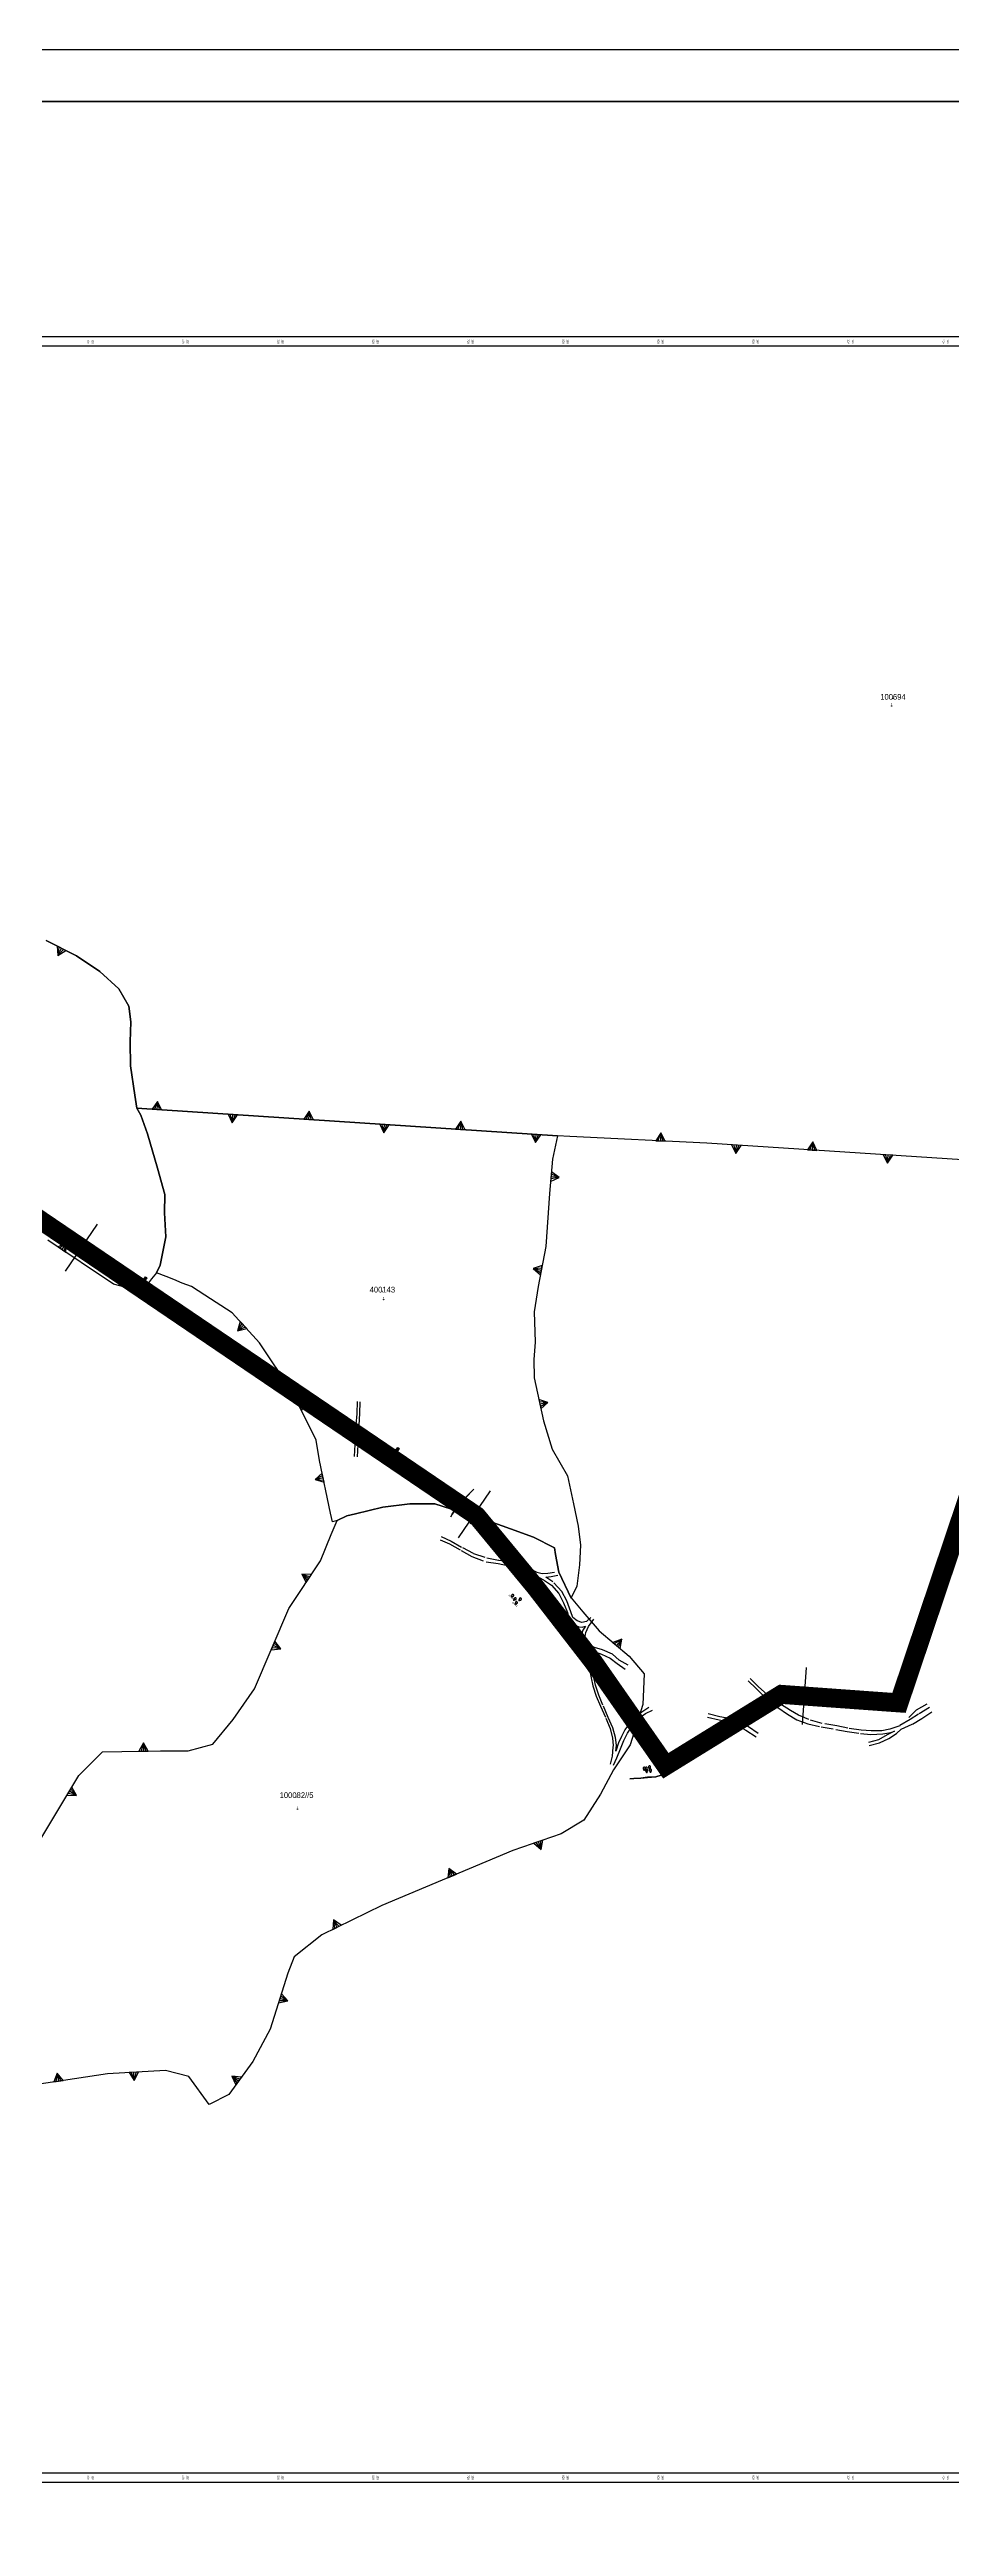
# Model space of a CAD drawing. Header units: metres. Extents: x 196582 to 208442, y 561446 to 572119.
# Drawn here: x 198257 to 199206, y 563492 to 566098 of the extents above; entities that cross this region are included whole.
import ezdxf
from ezdxf.enums import TextEntityAlignment as Align

# ---------------------------------------------------------------- set-up
doc = ezdxf.new("R2010")
doc.units = ezdxf.units.M
doc.header["$MEASUREMENT"] = 0
doc.linetypes.add('DASHED', pattern=[19.05, 12.7, -6.35])
for name, color, linetype in [('C1600', 6, 'Continuous'), ('C1601', 6, 'Continuous'), ('C1602', 130, 'Continuous'), ('C1603', 130, 'Continuous'), ('C1650PLT', 7, 'Continuous'), ('FRAMEM_BORDER', 251, 'Continuous'), ('FRAMEM_NAME', 251, 'Continuous'), ('M1200', 7, 'Continuous'), ('M1202', 7, 'Continuous'), ('M1300', 7, 'Continuous'), ('M1510', 40, 'TERACE3'), ('M2405-maza', 7, 'DASHED'), ('M2801', 90, 'Continuous'), ('M6351', 12, 'Continuous'), ('SEC-DIST', 111, 'Continuous'), ('Zin28', 130, 'Continuous')]:
    doc.layers.add(name, color=color, linetype=linetype)
doc.styles.add('FRAMEM_1', font='txt', dxfattribs={"width": 0.8})
doc.styles.add('hebtxt', font='hebtxt')
doc.styles.get("Standard").update_dxf_attribs({"font": 'arial.ttf'})
doc.styles.add('TRHEBTXT', font='simpheb')
doc.linetypes.add('TERACE3', pattern='A,1,["|",Standard,S=1,R=180,X=0,Y=0],1,["|",Standard,S=2,R=180,X=0,Y=0],0.5', length=2.5)
picture_1 = doc.add_image_def('image1.ecw', size_in_pixel=(118525, 46520))

# ---------------------------------------------------------------- blocks, each defined once
blk = doc.blocks.new('FRAMEM_BORDER')
at = {"layer": 'FRAMEM_BORDER'}
blk.add_lwpolyline([(0, 0), (0, 1), (1, 1), (1, 0)], close=True, dxfattribs=at)
at = {"layer": 'FRAMEM_NAME', "style": 'FRAMEM_1', "width": 0.8}
blk.add_attdef('NUMBER', text='', height=0.2, dxfattribs=at).set_placement((0.5, 0.5), align=Align.MIDDLE)
blk = doc.blocks.new('AeccTickLine')
at = {"color": 0, "linetype": 'ByBlock', "lineweight": -2}
blk.add_line((0, 1), (0, -1), dxfattribs=at)
blk = doc.blocks.new('TRP0673')
blk.add_lwpolyline([(-1, 1.6, 0.560093), (-0.3, 1.1, 0.110244), (0.2, 0.9, 0.624294), (1, 1.5, 0.74651), (-0.2, 3.1, 0.503762)], format="xyb", close=True)
at = {"flags": 128}
for points in [[(-0.2, 0), (-0.3, 0.4), (-0.6, 1)], [(-0.3, 1.1), (0, 0.6), (0.1, 0.9)], [(0.4, 0.8), (0.2, 0.3), (0.2, 0)]]:
    blk.add_lwpolyline(points, dxfattribs=at)
blk.add_point((0, 0))
at = {"style": 'TRHEBTXT', "flags": 8}
blk.add_attdef('HIGHTM', text='', height=1.6, dxfattribs=at).set_placement((-1.5, 0), align=Align.RIGHT)
blk.add_attdef('NAME', text='', height=1.8, dxfattribs=at).set_placement((0, 3.1), align=Align.BOTTOM_CENTER)
blk.add_attdef('HIGHTC', (1.5, 0), '', height=1.6, dxfattribs=at)
blk.add_attdef('MARK', text='', height=2, dxfattribs=at).set_placement((0, -1.3), align=Align.TOP_CENTER)
blk = doc.blocks.new('TRP0670')
at = {"flags": 128}
blk.add_lwpolyline([(-0.2, 0), (-0.2, 0.9, -0.74478), (-0.8, 1.9, -0.775937), (-0.6, 3.2, -1.357516), (0.5, 3.2, -0.8173), (0.8, 1.9, -0.772323), (0.2, 1), (0.2, 0)], format="xyb", dxfattribs=at)
blk.add_point((0, 0))
at = {"style": 'TRHEBTXT', "flags": 8}
blk.add_attdef('HIGHTM', text='', height=1.6, dxfattribs=at).set_placement((-1.5, 0), align=Align.RIGHT)
blk.add_attdef('NAME', text='', height=1.8, dxfattribs=at).set_placement((0, 4.1), align=Align.BOTTOM_CENTER)
blk.add_attdef('HIGHTC', (1.5, 0), '', height=1.6, dxfattribs=at)
blk.add_attdef('MARK', text='', height=2, dxfattribs=at).set_placement((0, -1.3), align=Align.TOP_CENTER)
blk = doc.blocks.new('C1603')
at = {"color": 255}
blk.add_circle((0, 0), 0.1, dxfattribs=at)
at = {"style": 'hebtxt', "width": 4}
blk.add_attdef('CROSS', text='', height=4, dxfattribs=at).set_placement((0, 1.5), align=Align.MIDDLE)
at = {"style": 'hebtxt'}
blk.add_attdef('PARCEL_NAME', text='', height=2.7, dxfattribs=at).set_placement((0, 1.5), align=Align.MIDDLE)
at = {"style": 'hebtxt', "flags": 1}
for tag, p in [('PARCEL_PREVIOUS', (0, -8.5)), ('PARCEL_SOURCE', (0, -4)), ('GUSH_PREVIOUS', (0, -10)), ('PARCEL_STATUS', (0, -2.5)), ('TABA_MIGRASH', (0, -13)), ('LEGAL_AREA', (0, -5.5)), ('CALC_AREA', (0, -7)), ('TABA_YEUD', (0, -14.5)), ('TABA_PLAN', (0, -11.5)), ('COMMENT', (0, -16)), ('GUSH', (0, -1))]:
    blk.add_attdef(tag, text='', height=1, dxfattribs=at).set_placement(p, align=Align.MIDDLE)
blk = doc.blocks.new('C1601')
at = {"color": 255}
blk.add_circle((0, 0), 0.1, dxfattribs=at)
at = {"style": 'hebtxt'}
blk.add_attdef('GUSH', text='', height=6, dxfattribs=at).set_placement((0, -1), align=Align.CENTER)
blk = doc.blocks.new('GUSHMARK')
for p, q in [((-0.02, 0.77), (-0.26, 0.03)), ((0, 0.87), (0, 0)), ((0.02, 0.76), (0.24, 0.04))]:
    blk.add_line(p, q)
at = {"layer": 'C1650PLT'}
blk.add_lwpolyline([(0.5, 0), (0, 0.87), (-0.5, 0)], close=True, dxfattribs=at)
blk = doc.blocks.new('ANOT101')
blk.add_blockref('GUSHMARK', (0, 0))

msp = doc.modelspace()

# ---------------------------------------------------------------- linework, layer by layer
msp.add_lwpolyline([(196620.73, 561796.72), (204890.8, 561796.72), (204890.8, 566043.58), (196620.73, 566043.58)], close=True)
at = {"layer": 'C1600'}
for points in [[(198253.9, 565160.8), (198285.78, 565144.54), (198310.38, 565128.26), (198330.4, 565109.96), (198340.67, 565091.5), (198342.97, 565075.12), (198342.06, 565054.25), (198342.5, 565028.75), (198347.24, 564997.85), (198349.34, 564984.14), (198353.27, 564976.89), (198360.53, 564957.13), (198370.87, 564921.23), (198378.64, 564893.47), (198378.41, 564874.21), (198379.6, 564848.81), (198373.9, 564818.95), (198370.01, 564811.15), (198364.75, 564804.64), (198361.3, 564800.38), (198347.2, 564793.06), (198324.49, 564799.22), (198255.64, 564845.49)], [(199330.97, 564922.66), (198949.1, 564947.35), (198804.93, 564954.61), (198791.87, 564955.26), (198349.34, 564984.14), (198347.24, 564997.85), (198342.5, 565028.75), (198342.06, 565054.25), (198342.97, 565075.12), (198340.67, 565091.5), (198330.4, 565109.96), (198310.38, 565128.26), (198285.78, 565144.54), (198253.9, 565160.8)], [(198104.16, 563975.96), (198288.26, 564282.19), (198312.92, 564306.9), (198374.06, 564307.84), (198403.32, 564307.84), (198429.27, 564314.98), (198450.59, 564340.93), (198472.93, 564373.07), (198509.21, 564457.82), (198542.39, 564507.78), (198553.61, 564535.79), (198560.15, 564550.44), (198570.23, 564555.47), (198579.15, 564557.39), (198608.14, 564564.38), (198636.34, 564567.83), (198662.74, 564568.01), (198719.84, 564549.79), (198742.38, 564541.7), (198766.54, 564532.84), (198788.75, 564521.48), (198789.65, 564514.67), (198793.2, 564495.84), (198806.33, 564468.8), (198806.36, 564468.87), (198818.64, 564454.35), (198835.58, 564434.31), (198867.41, 564407.5), (198882.98, 564389.19), (198881.61, 564356.62), (198868.25, 564314.19), (198850.62, 564288), (198837.23, 564262.56), (198819.62, 564234.94), (198795.62, 564220.81), (198744.78, 564203), (198607.14, 564145.38), (198543.83, 564114.38), (198514.6, 564091.28), (198508.25, 564073.94), (198489.33, 564015.25), (198471.17, 563981.19), (198445.88, 563946.25), (198425.3, 563935.94), (198403.88, 563965.19), (198379.31, 563971.5), (198318.34, 563968.19), (198218.58, 563953)]]:
    msp.add_lwpolyline(points, dxfattribs=at)
msp.add_lwpolyline([(198570.23, 564555.47), (198560.15, 564550.44), (198554.93, 564549.08), (198553.03, 564558.22), (198541.54, 564613.41), (198537.76, 564635.02), (198512.28, 564686.58), (198478.41, 564737.5), (198449.38, 564769.05), (198420.69, 564787.67), (198406.85, 564796.74), (198396.92, 564800.21), (198387.98, 564803.88), (198380.22, 564807.1), (198370.01, 564811.15), (198373.9, 564818.95), (198379.6, 564848.81), (198378.41, 564874.21), (198378.64, 564893.47), (198370.87, 564921.23), (198360.53, 564957.13), (198353.27, 564976.89), (198349.34, 564984.14), (198791.87, 564955.26), (198786.76, 564930.72), (198783.26, 564894.49), (198779.52, 564838.73), (198771.62, 564796.48), (198767.23, 564770.14), (198768.35, 564737.91), (198766.85, 564719.68), (198767.39, 564700.64), (198776.96, 564655.36), (198786.23, 564625.31), (198802.35, 564597.22), (198808.85, 564567.97), (198813.63, 564544.57), (198815.9, 564524.49), (198814.88, 564503.7), (198812.06, 564481.16), (198806.36, 564468.87), (198806.33, 564468.8), (198793.2, 564495.84), (198789.65, 564514.67), (198788.75, 564521.48), (198766.54, 564532.84), (198742.38, 564541.7), (198719.84, 564549.79), (198662.74, 564568.01), (198636.34, 564567.83), (198608.14, 564564.38), (198579.15, 564557.39)], close=True, dxfattribs=at)
at = {"layer": 'C1602'}
for points in [[(198253.9, 565160.8), (198285.78, 565144.54), (198310.38, 565128.26), (198330.4, 565109.96), (198340.67, 565091.5), (198342.97, 565075.12), (198342.06, 565054.25), (198342.5, 565028.75), (198347.24, 564997.85), (198349.34, 564984.14), (198353.27, 564976.89), (198360.53, 564957.13), (198370.87, 564921.23), (198378.64, 564893.47), (198378.41, 564874.21), (198379.6, 564848.81), (198373.9, 564818.95), (198370.01, 564811.15), (198364.75, 564804.64), (198361.3, 564800.38), (198347.2, 564793.06), (198324.49, 564799.22), (198255.64, 564845.49)], [(199330.97, 564922.66), (198949.1, 564947.35), (198804.93, 564954.61), (198791.87, 564955.26), (198349.34, 564984.14), (198347.24, 564997.85), (198342.5, 565028.75), (198342.06, 565054.25), (198342.97, 565075.12), (198340.67, 565091.5), (198330.4, 565109.96), (198310.38, 565128.26), (198285.78, 565144.54), (198253.9, 565160.8)], [(198104.16, 563975.96), (198288.26, 564282.19), (198312.92, 564306.9), (198374.06, 564307.84), (198403.32, 564307.84), (198429.27, 564314.98), (198450.59, 564340.93), (198472.93, 564373.07), (198509.21, 564457.82), (198542.39, 564507.78), (198553.61, 564535.79), (198560.15, 564550.44), (198570.23, 564555.47), (198579.15, 564557.39), (198608.14, 564564.38), (198636.34, 564567.83), (198662.74, 564568.01), (198719.84, 564549.79), (198742.38, 564541.7), (198766.54, 564532.84), (198788.75, 564521.48), (198789.65, 564514.67), (198793.2, 564495.84), (198806.33, 564468.8), (198806.36, 564468.87), (198818.64, 564454.35), (198835.58, 564434.31), (198867.41, 564407.5), (198882.98, 564389.19), (198881.61, 564356.62), (198868.25, 564314.19), (198850.62, 564288), (198837.23, 564262.56), (198819.62, 564234.94), (198795.62, 564220.81), (198744.78, 564203), (198607.14, 564145.38), (198543.83, 564114.38), (198514.6, 564091.28), (198508.25, 564073.94), (198489.33, 564015.25), (198471.17, 563981.19), (198445.88, 563946.25), (198425.3, 563935.94), (198403.88, 563965.19), (198379.31, 563971.5), (198318.34, 563968.19), (198218.58, 563953)]]:
    msp.add_lwpolyline(points, dxfattribs=at)
msp.add_lwpolyline([(198570.23, 564555.47), (198560.15, 564550.44), (198554.93, 564549.08), (198553.03, 564558.22), (198541.54, 564613.41), (198537.76, 564635.02), (198512.28, 564686.58), (198478.41, 564737.5), (198449.38, 564769.05), (198420.69, 564787.67), (198406.85, 564796.74), (198396.92, 564800.21), (198387.98, 564803.88), (198380.22, 564807.1), (198370.01, 564811.15), (198373.9, 564818.95), (198379.6, 564848.81), (198378.41, 564874.21), (198378.64, 564893.47), (198370.87, 564921.23), (198360.53, 564957.13), (198353.27, 564976.89), (198349.34, 564984.14), (198791.87, 564955.26), (198786.76, 564930.72), (198783.26, 564894.49), (198779.52, 564838.73), (198771.62, 564796.48), (198767.23, 564770.14), (198768.35, 564737.91), (198766.85, 564719.68), (198767.39, 564700.64), (198776.96, 564655.36), (198786.23, 564625.31), (198802.35, 564597.22), (198808.85, 564567.97), (198813.63, 564544.57), (198815.9, 564524.49), (198814.88, 564503.7), (198812.06, 564481.16), (198806.36, 564468.87), (198806.33, 564468.8), (198793.2, 564495.84), (198789.65, 564514.67), (198788.75, 564521.48), (198766.54, 564532.84), (198742.38, 564541.7), (198719.84, 564549.79), (198662.74, 564568.01), (198636.34, 564567.83), (198608.14, 564564.38), (198579.15, 564557.39)], close=True, dxfattribs=at)
at = {"layer": 'M1200'}
msp.add_lwpolyline([(196591.8, 563548.29), (204032.4, 563548.29), (204032.4, 565786.08), (196591.8, 565786.08), (196591.8, 563548.29)], close=True, dxfattribs=at)
at = {"layer": 'M1300'}
msp.add_lwpolyline([(196581.8, 563538.29), (204042.4, 563538.29), (204042.4, 565796.08), (196581.8, 565796.08), (196581.8, 563538.29)], close=True, dxfattribs=at)
at = {"layer": 'M1510'}
for points in [[(198703.71, 564583.31), (198694.51, 564573.9), (198686.03, 564564.81), (198680.94, 564557.2), (198679.58, 564554.17)], [(198679.67, 564554.13), (198681.02, 564557.15), (198686.11, 564564.74), (198694.58, 564573.83), (198703.78, 564583.24)], [(199161.71, 564342.99), (199169.51, 564350.99), (199180.7, 564357.6)], [(198900.77, 564282.36), (198895.44, 564280.61), (198886.46, 564280.18), (198879.52, 564279.29), (198872.14, 564278.99), (198867.89, 564278.56)], [(198867.89, 564278.46), (198872.15, 564278.89), (198879.52, 564279.19), (198886.47, 564280.08), (198895.46, 564280.51), (198900.8, 564282.27)]]:
    msp.add_lwpolyline(points, dxfattribs=at)
at = {"layer": 'M2405-maza'}
for points, elevation in [([(198580.96, 564675.62), (198580.79, 564662.73), (198579.8, 564651.27), (198579.27, 564641.86), (198578.47, 564630.44), (198577.71, 564616.73)], 417.23), ([(198581.34, 564617.34), (198581.95, 564630.2), (198582.23, 564641.17), (198583.02, 564650.68), (198583.98, 564663.01), (198584.23, 564675.43)], 419.66), ([(198949.83, 564343.42), (198962.08, 564340.76), (198971.88, 564338.57), (198979.68, 564335.72), (198990.2, 564329.81), (199001.01, 564322.68)], 424.03), ([(199003.15, 564326.27), (198992.78, 564333.29), (198981.06, 564339.65), (198972.48, 564342.09), (198962.62, 564343.67), (198950.45, 564346.85)], 421.72)]:
    msp.add_lwpolyline(points, dxfattribs=dict(at, elevation=elevation))
for points in [[(198669.48, 564533.55), (198679.84, 564528.78), (198691.76, 564521.81), (198703.32, 564515.79), (198717.42, 564511.04), (198730.28, 564508.62), (198735.43, 564507.78), (198749.07, 564504.52), (198762.61, 564499.8), (198770.03, 564496.04), (198775.65, 564494.66), (198781.63, 564494.93), (198788.77, 564496.05)], [(198668.25, 564529.89), (198678.26, 564525.93), (198690.49, 564518.91), (198701.82, 564512.48), (198716.81, 564506.82), (198729.48, 564505.07), (198734.37, 564504.14), (198748.57, 564501.36), (198760.88, 564497), (198769.17, 564492.39), (198778.05, 564487.38), (198785.62, 564482.37), (198793.12, 564473.57), (198798.24, 564463.59), (198802.35, 564453.42), (198803.6, 564448.88), (198805.17, 564444.49), (198807.99, 564437.45), (198811.67, 564429.93), (198816.67, 564421.73), (198817.78, 564419.26), (198820.88, 564413.16), (198822.95, 564405.38), (198825.25, 564395.42), (198827.31, 564384.94), (198829.2, 564376.24), (198832.52, 564365.46), (198836.98, 564354.88), (198842.76, 564342.22), (198847.31, 564331.47), (198849.58, 564321.48), (198850.5, 564313.58), (198850.1, 564311.88), (198849.35, 564302.43), (198847.26, 564293.79)], [(198826.86, 564448.42), (198822.52, 564444.05), (198817.59, 564443.15), (198812.57, 564444.8), (198807.93, 564448.38), (198805.98, 564454.42), (198801.79, 564465.9), (198796.5, 564475.56), (198787.04, 564485.82), (198779.73, 564490.66), (198785.09, 564491.43), (198792.36, 564492.8)], [(198866.11, 564398.3), (198856.64, 564403.57), (198849.65, 564409.88), (198839.34, 564414.15), (198830.86, 564416.67), (198825.1, 564420.02), (198821.77, 564422.58), (198820.58, 564426.38), (198821.56, 564432.54), (198824.56, 564438.95), (198830.04, 564446.53)], [(198888.1, 564353.7), (198880.43, 564348.8), (198873.39, 564343.14), (198867.7, 564337.01), (198862.8, 564330.12), (198859.33, 564323.21), (198856.01, 564316.45), (198853.26, 564307.66), (198853.8, 564314.05), (198852.86, 564321.97), (198850.22, 564332.23), (198845.19, 564343.23), (198839.59, 564356.09), (198835.22, 564366.72), (198831.95, 564377.12), (198830.03, 564385.45), (198828.42, 564395.92), (198827.33, 564406.62), (198826.26, 564414.35), (198828.58, 564413.38), (198838.18, 564409.6), (198847.22, 564405.67), (198854.79, 564399.84), (198863.11, 564393.79)], [(198992.6, 564381.8), (199001.05, 564373.56), (199007.41, 564366.85), (199015.8, 564359.51), (199023.67, 564353.51), (199034, 564346.41), (199043.87, 564340.55), (199055.28, 564336.31), (199069.43, 564333.24), (199084.76, 564330.53), (199096.53, 564328.43), (199110.82, 564326.18), (199121.44, 564325.22), (199134.33, 564325.98), (199142.76, 564327.23), (199146.54, 564328.83), (199138.68, 564324.69), (199129.51, 564319.49), (199119.14, 564316.75)], [(199183.34, 564353.57), (199171.83, 564346.5), (199163.06, 564341.12), (199151.96, 564334.46), (199141.73, 564330.85), (199133.28, 564329.19), (199121.81, 564328.98), (199111.25, 564329.76), (199097.52, 564331.78), (199085.67, 564334.14), (199070.23, 564336.81), (199056.27, 564340.96), (199045.48, 564345.68), (199037.19, 564350.45), (199026.44, 564357.01), (199017.68, 564362.38), (199009.65, 564369.6), (199002.92, 564375.55), (198994.69, 564384.06)], [(198850.82, 564292.86), (198854.22, 564300.52), (198858.15, 564309.99), (198861.66, 564318.78), (198865.54, 564326.76), (198871.05, 564334.87), (198877.56, 564342.24), (198884.49, 564347.4), (198891.72, 564350.76)], [(199119.65, 564313.46), (199130.75, 564316.37), (199140.49, 564321.04), (199148.74, 564326.39), (199153.41, 564330.96), (199165.29, 564336.22), (199175.16, 564342.06), (199185.71, 564349.05)]]:
    msp.add_lwpolyline(points, dxfattribs=at)
msp.add_lwpolyline([(198814.17, 564438.33), (198817.73, 564438.21), (198821.14, 564439.12), (198818.36, 564434.92), (198817.16, 564430.41), (198817.24, 564426.06), (198813.66, 564432.43), (198811.23, 564437.15), (198809.94, 564440.31)], close=True, dxfattribs=at)
at = {"layer": 'M6351'}
for points in [[(198358.39, 564806.66), (198359.62, 564805.79), (198357.88, 564803.32), (198356.61, 564804.18)], [(198623.67, 564627.15), (198625.19, 564626.15), (198622.97, 564623.16), (198621.52, 564624.19)]]:
    msp.add_lwpolyline(points, close=True, dxfattribs=at)
for points, elevation in [([(198359.62, 564805.79), (198356.61, 564804.18)], 417.45), ([(198358.39, 564806.66), (198357.88, 564803.32)], 417.63), ([(198625.19, 564626.15), (198621.52, 564624.19)], 418.82), ([(198623.67, 564627.15), (198622.97, 564623.16)], 418.45)]:
    msp.add_lwpolyline(points, dxfattribs=dict(at, elevation=elevation))
at = {"layer": 'Zin28', "const_width": 20}
msp.add_lwpolyline([(196836.98, 565476.52), (196876.22, 565425.96), (196902.68, 565376.61), (196915.12, 565341.76), (196954.78, 565221.11), (197069.12, 565257.53), (197168.2, 564978.6), (197308.2, 565020.05), (197711.93, 565229.86), (198706.77, 564555.25), (198768.54, 564480.46), (198829.74, 564401.37), (198905.83, 564292.29), (199027.52, 564367.4), (199151.2, 564358.46), (199312.73, 564839.03), (199869.07, 564701.86), (200232.7, 564593.27), (200234.93, 564600.43), (200290.52, 564593.71), (200330.93, 564619.17)], dxfattribs=at)

# ---------------------------------------------------------------- block references
at = {"layer": 'C1600', "xscale": 10, "yscale": 10, "zscale": 10}
for p, rotation in [((198269.94, 565152.62), 152.9645118965548), ((198370.29, 564982.78), 356.2659180574833), ((198450.12, 564977.57), 176.2659180574834), ((198529.95, 564972.36), 356.2659180574833), ((198609.78, 564967.15), 176.2659180574834), ((198689.61, 564961.94), 356.2659180574833), ((198769.44, 564956.73), 176.2659180574834), ((198900.17, 564949.81), 357.1199443125141), ((198980.04, 564945.35), 176.3003237104425), ((199059.88, 564940.19), 356.3003237104425), ((199139.71, 564935.03), 176.3003237104425), ((198784.97, 564912.19), 264.4851964657798), ((198270.4, 564835.58), 326.0944090656723), ((198774.89, 564813.95), 79.41522565227251), ((198461.42, 564755.97), 132.603630220885), ((198520.15, 564670.64), 296.2990667246506), ((198773.28, 564672.76), 281.9319493067501), ((198545.28, 564595.47), 101.7544415607613), ((198702.9, 564555.2), 162.3038737073884), ((198530.06, 564489.22), 56.41723376964578), ((198853.81, 564418.95), 319.8880627379637), ((198492.56, 564418.92), 246.8246686370967), ((198873.59, 564331.15), 72.52620391416468), ((198356.28, 564307.56), 0.8818508704842465), ((198278.21, 564265.47), 238.9859727837359), ((198771.74, 564212.44), 199.3077131999956), ((198680.93, 564176.27), 22.71733654432), ((198559.79, 564122.19), 26.08779730642595), ((198499.71, 564047.44), 252.1298041426191), ((198266.67, 563960.32), 8.656031602483155), ((198346.03, 563969.69), 183.1094046208034), ((198456.3, 563960.65), 54.09343025987351)]:
    msp.add_blockref('ANOT101', p, dxfattribs=dict(at, rotation=rotation))
at = {"layer": 'C1601'}
for p, values in [((199144.87, 565415.15), {'GUSH': '100694'}), ((198607.57, 564791.34), {'GUSH': '400143'}), ((198517.26, 564259.33), {'GUSH': '100082//5'})]:
    msp.add_blockref('C1601', p, dxfattribs=at).add_auto_attribs(values)
at = {"layer": 'C1603'}
for p in [(199143.45, 565407.56), (198608.95, 564782.81), (198518.29, 564246.53)]:
    msp.add_blockref('C1603', p, dxfattribs=at).add_auto_attribs({'PARCEL_NAME': '1'})
at = {"layer": 'FRAMEM_BORDER', "xscale": 8270.07354543102, "yscale": 4246.860437281429}
msp.add_blockref('FRAMEM_BORDER', (196620.73, 561796.72), dxfattribs=at)
at = {"layer": 'M2801'}
ref = msp.add_blockref('TRP0673', (198743.42, 564469.92, 417.56), dxfattribs=dict(at, rotation=320))
ref.add_attrib('HIGHTM', '417.56', dxfattribs={"layer": '0', "height": 1.6, "rotation": 320, "style": 'TRHEBTXT'}).set_placement((198744.98, 564467.13, -1252.68), align=Align.RIGHT)
ref = msp.add_blockref('TRP0673', (198747.39, 564462.45, 417.58), dxfattribs=dict(at, rotation=320))
ref.add_attrib('HIGHTM', '417.58', dxfattribs={"layer": '0', "height": 1.6, "rotation": 320, "style": 'TRHEBTXT'}).set_placement((198748.86, 564459.43, -1252.73), align=Align.RIGHT)
at = {"layer": 'M2801', "rotation": 320}
for p in [(198746, 564466.48, 417.52), (198751.47, 564466.2, 418.05)]:
    msp.add_blockref('TRP0673', p, dxfattribs=at)
at = {"layer": 'M2801'}
for name, p in [('TRP0673', (198882.95, 564287.54, 414.65)), ('TRP0673', (198885.28, 564287.68, 414.51)), ('TRP0670', (198885.76, 564285.22, 414.5)), ('TRP0673', (198888.59, 564288.97, 414.55)), ('TRP0673', (198889.7, 564285.6, 414.46))]:
    msp.add_blockref(name, p, dxfattribs=at)
at = {"layer": 'SEC-DIST', "color": 111, "linetype": 'Continuous', "lineweight": -3, "ltscale": 10, "xscale": 30, "yscale": 30, "zscale": 30}
for p, rotation in [((198290.46, 564837.55), 325.8582277031218), ((198704.29, 564556.93), 325.8582277031218), ((199051.46, 564365.67), 355.865167993859)]:
    msp.add_blockref('AeccTickLine', p, dxfattribs=dict(at, rotation=rotation))

# ---------------------------------------------------------------- texts
at = {"layer": 'M1202', "style": 'TRHEBTXT'}
for s, p in [('300', (198299, 565791.08)), ('400', (198399, 565791.08)), ('500', (198499, 565791.08)), ('600', (198599, 565791.08)), ('700', (198699, 565791.08)), ('800', (198799, 565791.08)), ('900', (198899, 565791.08)), ('000', (198999, 565791.08)), ('100', (199099, 565791.08)), ('200', (199199, 565791.08)), ('300', (198299, 563543.29)), ('400', (198399, 563543.29)), ('500', (198499, 563543.29)), ('600', (198599, 563543.29)), ('700', (198699, 563543.29)), ('800', (198799, 563543.29)), ('900', (198899, 563543.29)), ('000', (198999, 563543.29)), ('100', (199099, 563543.29)), ('200', (199199, 563543.29))]:
    msp.add_text(s, height=2, rotation=270, dxfattribs=at).set_placement(p, align=Align.TOP_CENTER)
for s, p in [('198', (198301, 565791.08)), ('198', (198401, 565791.08)), ('198', (198501, 565791.08)), ('198', (198601, 565791.08)), ('198', (198701, 565791.08)), ('198', (198801, 565791.08)), ('198', (198901, 565791.08)), ('199', (199001, 565791.08)), ('199', (199101, 565791.08)), ('199', (199201, 565791.08)), ('198', (198301, 563543.29)), ('198', (198401, 563543.29)), ('198', (198501, 563543.29)), ('198', (198601, 563543.29)), ('198', (198701, 563543.29)), ('198', (198801, 563543.29)), ('198', (198901, 563543.29)), ('199', (199001, 563543.29)), ('199', (199101, 563543.29)), ('199', (199201, 563543.29))]:
    msp.add_text(s, height=2, rotation=270, dxfattribs=at).set_placement(p, align=Align.BOTTOM_CENTER)

# ---------------------------------------------------------------- pictures from other files: only their frames are drawn
image = msp.add_image(picture_1, insert=(196589.83, 561446.34), size_in_units=(11852.5, 4652))
image.dxf.flags = 7

doc.saveas('drawing.dxf')
